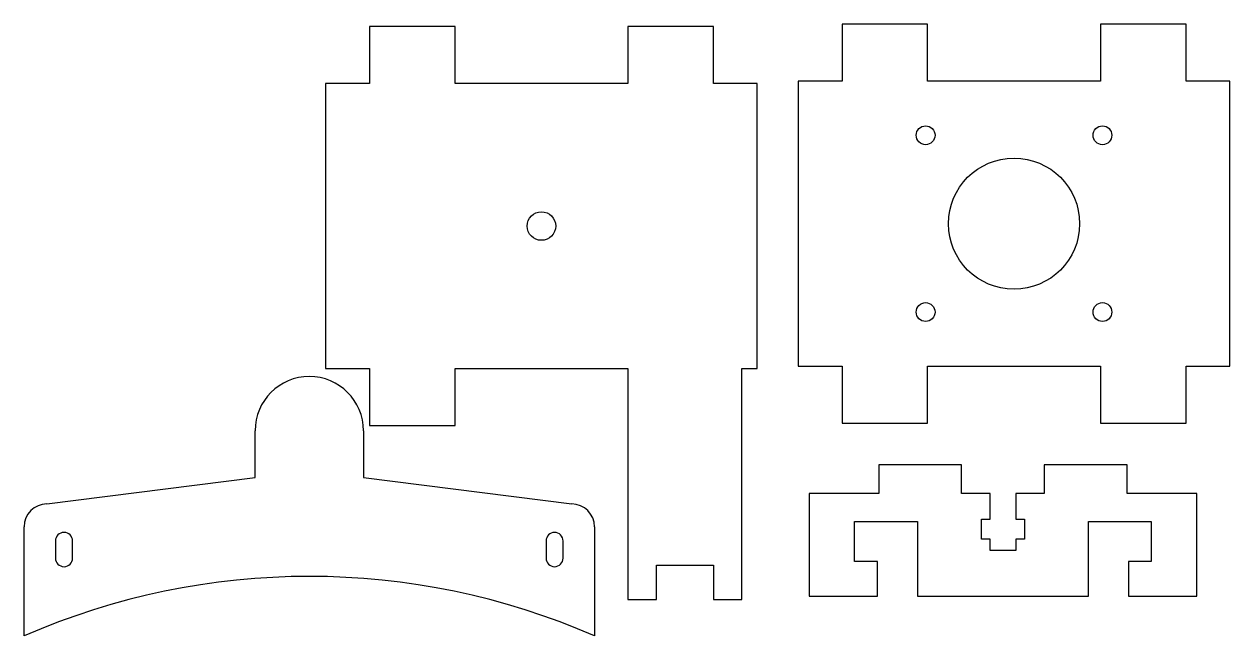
# Model space of a CAD drawing. Extents: x 516 to 727, y -79 to 29.
import ezdxf

# ---------------------------------------------------------------- set-up
doc = ezdxf.new("R2010")
doc.units = 0
doc.header["$MEASUREMENT"] = 0
doc.layers.add('LASERCUTPIECES$LASERCUT5M0', color=80, linetype='CONTINUOUS')
doc.layers.add('LASERCUTPIECES$LASERCUT5MM', color=1, linetype='CONTINUOUS')

msp = doc.modelspace()

# ---------------------------------------------------------------- linework, layer by layer
at = {"layer": 'LASERCUTPIECES$LASERCUT5M0'}
for p, q in [((673.92, 28.71), (658.92, 28.71)), ((658.92, 28.71), (658.92, 18.71)), ((673.92, 18.71), (673.92, 28.71)), ((719.22, 28.71), (704.22, 28.71)), ((704.22, 28.71), (704.22, 18.71)), ((719.22, 18.71), (719.22, 28.71)), ((658.92, 18.71), (651.23, 18.71)), ((651.23, 18.71), (651.23, -31.29)), ((704.22, 18.71), (673.92, 18.71)), ((726.91, 18.71), (719.22, 18.71)), ((726.91, -31.29), (726.91, 18.71)), ((651.23, -31.29), (658.92, -31.29)), ((658.92, -31.29), (658.92, -41.29)), ((673.92, -41.29), (673.92, -31.29)), ((673.92, -31.29), (704.22, -31.29)), ((704.22, -31.29), (704.22, -41.29)), ((719.22, -41.29), (719.22, -31.29)), ((719.22, -31.29), (726.91, -31.29)), ((658.92, -41.29), (673.92, -41.29)), ((704.22, -41.29), (719.22, -41.29)), ((556.02, -50.83, 80), (556.02, -42.6, 80)), ((575.02, -42.6, 80), (575.02, -50.83, 80)), ((519.52, -55.45, 80), (556.02, -50.83, 80)), ((575.02, -50.83, 80), (611.52, -55.45, 80)), ((653.13, -53.6), (653.13, -71.6)), ((684.88, -53.6), (679.88, -53.6)), ((694.38, -53.6), (689.38, -53.6)), ((721.13, -71.6), (721.13, -53.6)), ((665.13, -58.55), (672.13, -58.55)), ((672.13, -58.55), (672.13, -71.6)), ((702.13, -71.6), (702.13, -58.55)), ((702.13, -58.55), (709.13, -58.55)), ((515.52, -78.59, 80), (515.52, -59.45, 80)), ((615.52, -59.45, 80), (615.52, -78.59, 80)), ((665.13, -71.6), (665.13, -65.55)), ((709.13, -65.55), (709.13, -71.6)), ((653.13, -71.6), (665.13, -71.6)), ((672.13, -71.6), (702.13, -71.6)), ((709.13, -71.6), (721.13, -71.6))]:
    msp.add_line(p, q, dxfattribs=at)
for points in [[(641.37, -72.2), (641.37, -31.7), (644.06, -31.7), (644.06, 18.3), (636.37, 18.3), (636.37, 28.3), (621.37, 28.3), (621.37, 18.3), (591.07, 18.3), (591.07, 28.3), (576.07, 28.3), (576.07, 18.3), (568.37, 18.3), (568.37, -31.7), (576.07, -31.7), (576.07, -41.7), (591.07, -41.7), (591.07, -31.7), (621.37, -31.7), (621.37, -72.2)], [(665.38, -48.6), (665.38, -53.6), (653.13, -53.6)], [(679.88, -53.6), (679.88, -48.6), (665.38, -48.6)], [(708.88, -48.6), (694.38, -48.6), (694.38, -53.6)], [(721.13, -53.6), (708.88, -53.6), (708.88, -48.6)], [(687.13, -63.6), (684.88, -63.6), (684.88, -61.6), (683.38, -61.6), (683.38, -58.1), (684.88, -58.1), (684.88, -53.6)], [(689.38, -53.6), (689.38, -58.1), (690.88, -58.1), (690.88, -61.6), (689.38, -61.6), (689.38, -63.6), (687.13, -63.6)], [(665.13, -65.55), (661.13, -65.55), (661.13, -58.55), (665.13, -58.55)], [(709.13, -58.55), (713.13, -58.55), (713.13, -65.55), (709.13, -65.55)], [(621.37, -72.2), (626.37, -72.2), (626.37, -66.2), (636.37, -66.2), (636.37, -72.2), (641.37, -72.2)]]:
    msp.add_lwpolyline(points, dxfattribs=at)
for centre, radius, start, end in [((565.52, -42.6, 80), 9.5, 360, 180), ((519.52, -59.45, 80), 4, 90, 180), ((611.52, -59.45, 80), 4, 0, 90), ((565.52, -193.16, 80), 125, 66.4218, 113.5782)]:
    msp.add_arc(centre, radius, start, end, dxfattribs=at)
at = {"layer": 'LASERCUTPIECES$LASERCUT5MM'}
for p, q in [((521.02, -61.95, 80), (521.02, -64.95, 80)), ((524.02, -64.95, 80), (524.02, -61.95, 80)), ((607.02, -61.95, 80), (607.02, -64.95, 80)), ((610.02, -64.95, 80), (610.02, -61.95, 80))]:
    msp.add_line(p, q, dxfattribs=at)
for centre, radius in [((673.57, 9.21), 1.65), ((704.57, 9.21), 1.65), ((689.07, -6.29), 11.5), ((606.22, -6.71), 2.5), ((673.57, -21.79), 1.65), ((704.57, -21.79), 1.65)]:
    msp.add_circle(centre, radius, dxfattribs=at)
for centre, start, end in [((522.52, -61.95, 80), 0, 180), ((608.52, -61.95, 80), 0, 180), ((522.52, -64.95, 80), 180, 0), ((608.52, -64.95, 80), 180, 360)]:
    msp.add_arc(centre, 1.5, start, end, dxfattribs=at)

doc.saveas('drawing.dxf')
